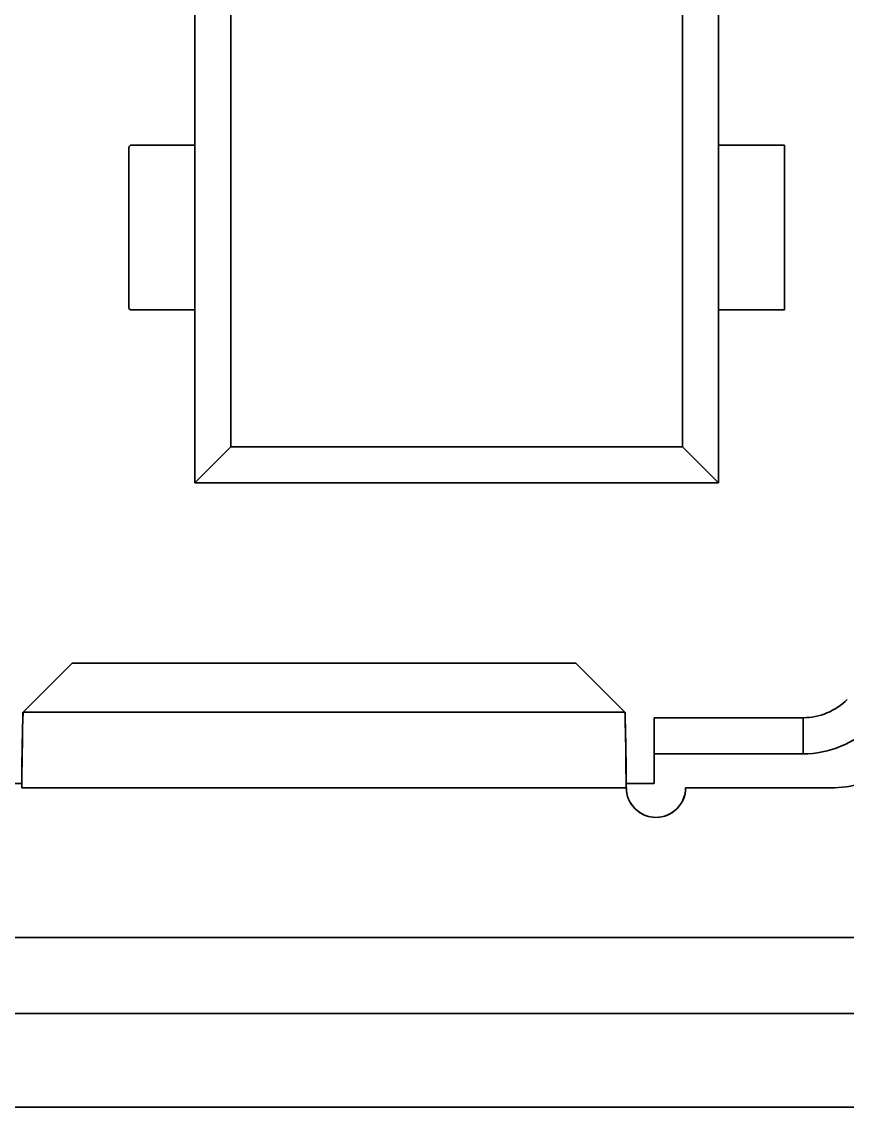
# Model space of a CAD drawing. Extents: x 157 to 1229, y 75 to 1118.
# Drawn here: x 690.48 to 695.49, y 346.66 to 353.25 of the extents above; entities that cross this region are included whole.
import ezdxf

# ---------------------------------------------------------------- set-up
doc = ezdxf.new("R2010")
doc.units = 0

msp = doc.modelspace()

# ---------------------------------------------------------------- linework, layer by layer
at = {"color": 7, "lineweight": 35, "ltscale": 0.139999}
for p, q in [((691.5271, 350.4467), (691.5271, 356.0466)), ((691.5271, 350.4467), (691.5271, 356.0466)), ((694.7071, 356.0466), (694.7071, 350.4467)), ((694.7071, 356.0466), (694.7071, 350.4467))]:
    msp.add_line(p, q, dxfattribs=at)
at = {"color": 7, "lineweight": 35, "ltscale": 0.129031}
for p, q in [((691.7465, 355.8272), (691.7465, 350.666)), ((691.7465, 355.8272), (691.7465, 350.666)), ((694.4877, 350.666), (694.4877, 355.8272)), ((694.4877, 350.666), (694.4877, 355.8272))]:
    msp.add_line(p, q, dxfattribs=at)
at = {"color": 7, "lineweight": 35, "ltscale": 0.0325}
msp.add_line((691.5271, 353.8966), (691.5271, 352.5966), dxfattribs=at)
at = {"color": 7, "lineweight": 35, "ltscale": 0.002499}
for p, q in [((691.5271, 352.4966), (691.5271, 352.5966)), ((691.5271, 352.5966), (691.5271, 352.4966))]:
    msp.add_line(p, q, dxfattribs=at)
at = {"color": 7, "lineweight": 35, "ltscale": 0.03}
msp.add_line((691.5271, 351.3966), (691.5271, 352.5966), dxfattribs=at)
at = {"color": 7, "lineweight": 35, "ltscale": 0.000354439}
msp.add_line((691.1371, 352.4966), (691.1271, 352.4866), dxfattribs=at)
at = {"color": 7, "lineweight": 35, "ltscale": 0.0245}
msp.add_line((691.1271, 351.5066), (691.1271, 352.4866), dxfattribs=at)
at = {"color": 7, "lineweight": 35, "ltscale": 0.000345807}
msp.add_line((691.1371, 352.4966), (691.1273, 352.4868), dxfattribs=at)
at = {"color": 7, "lineweight": 35, "ltscale": 0.009752}
for p, q in [((691.5272, 352.4966), (691.1371, 352.4966)), ((691.1371, 351.4966), (691.5272, 351.4966))]:
    msp.add_line(p, q, dxfattribs=at)
at = {"color": 7, "lineweight": 35, "ltscale": 0.004854}
for p, q in [((691.1371, 352.4966), (691.3312, 352.4966)), ((691.1371, 351.4966), (691.3312, 351.4966))]:
    msp.add_line(p, q, dxfattribs=at)
at = {"color": 7, "lineweight": 35, "ltscale": 0.004898}
for p, q in [((691.3312, 352.4966), (691.5272, 352.4966)), ((691.3312, 351.4966), (691.5272, 351.4966))]:
    msp.add_line(p, q, dxfattribs=at)
at = {"color": 7, "lineweight": 35, "ltscale": 0.003314}
for p, q in [((694.8396, 352.4966), (694.707, 352.4966)), ((694.8396, 351.4966), (694.707, 351.4966))]:
    msp.add_line(p, q, dxfattribs=at)
at = {"color": 7, "lineweight": 35, "ltscale": 0.009938}
msp.add_line((695.1071, 352.4966), (694.7095, 352.4966), dxfattribs=at)
at = {"color": 7, "lineweight": 35, "ltscale": 0.005307}
for p, q in [((695.0519, 352.4966), (694.8396, 352.4966)), ((695.0519, 351.4966), (694.8396, 351.4966))]:
    msp.add_line(p, q, dxfattribs=at)
at = {"color": 7, "lineweight": 35, "ltscale": 0.001381}
for p, q in [((695.1071, 352.4966), (695.0519, 352.4966)), ((695.1071, 351.4966), (695.0519, 351.4966))]:
    msp.add_line(p, q, dxfattribs=at)
at = {"color": 7, "lineweight": 35, "ltscale": 0.025}
msp.add_line((695.1071, 351.4966), (695.1071, 352.4966), dxfattribs=at)
at = {"color": 7, "lineweight": 35, "ltscale": 0.000353899}
msp.add_line((691.1271, 351.5067), (691.1371, 351.4966), dxfattribs=at)
at = {"color": 7, "lineweight": 35, "ltscale": 0.000345267}
msp.add_line((691.1273, 351.5064), (691.1371, 351.4966), dxfattribs=at)
at = {"color": 7, "lineweight": 35, "ltscale": 0.002615}
msp.add_line((691.2417, 351.4966), (691.1371, 351.4966), dxfattribs=at)
at = {"color": 7, "lineweight": 35, "ltscale": 0.007135}
for p, q in [((691.2417, 351.4966), (691.5271, 351.4966)), ((694.9925, 351.4966), (694.7071, 351.4966))]:
    msp.add_line(p, q, dxfattribs=at)
at = {"color": 7, "lineweight": 35, "ltscale": 0.002502}
for p, q in [((691.4271, 351.4966), (691.5272, 351.4966)), ((694.707, 351.4966), (694.8071, 351.4966))]:
    msp.add_line(p, q, dxfattribs=at)
at = {"color": 7, "lineweight": 35, "ltscale": 8.8501e-05}
msp.add_line((691.5236, 351.4966), (691.5271, 351.4966), dxfattribs=at)
at = {"color": 7, "lineweight": 35, "ltscale": 0.0025}
for p, q in [((691.5271, 351.3966), (691.5271, 351.4966)), ((691.5271, 351.4966), (691.5271, 351.3966))]:
    msp.add_line(p, q, dxfattribs=at)
at = {"color": 7, "lineweight": 35, "ltscale": 0.009979}
msp.add_line((694.7071, 351.4966), (695.1063, 351.4966), dxfattribs=at)
at = {"color": 7, "lineweight": 35, "ltscale": 8.69751e-05}
msp.add_line((694.7106, 351.4966), (694.7071, 351.4966), dxfattribs=at)
at = {"color": 7, "lineweight": 35, "ltscale": 0.02375}
msp.add_line((691.5271, 351.3966), (691.5271, 350.4467), dxfattribs=at)
at = {"color": 7, "lineweight": 35, "ltscale": 0.007756}
for p, q in [((691.5271, 350.4467), (691.7465, 350.666)), ((691.7465, 350.666), (691.5271, 350.4467))]:
    msp.add_line(p, q, dxfattribs=at)
at = {"color": 7, "lineweight": 35, "ltscale": 0.06853}
msp.add_line((691.7465, 350.666), (694.4877, 350.666), dxfattribs=at)
msp.add_line((691.7465, 350.666), (694.4877, 350.666), dxfattribs=at)
at = {"color": 7, "lineweight": 35, "ltscale": 0.007757}
for p, q in [((694.7071, 350.4467), (694.4877, 350.666)), ((694.4877, 350.666), (694.7071, 350.4467))]:
    msp.add_line(p, q, dxfattribs=at)
at = {"color": 7, "lineweight": 35, "ltscale": 0.0795}
for p, q in [((691.5271, 350.4467), (694.7071, 350.4467)), ((694.7071, 350.4467), (691.5271, 350.4467)), ((694.7071, 350.4467), (691.5271, 350.4467))]:
    msp.add_line(p, q, dxfattribs=at)
at = {"color": 7, "lineweight": 35, "ltscale": 0.010523}
for p, q in [((690.7833, 349.3519), (690.4851, 349.0549)), ((690.4851, 349.0549), (690.7833, 349.3519))]:
    msp.add_line(p, q, dxfattribs=at)
at = {"color": 7, "lineweight": 35, "ltscale": 0.076439}
for p, q in [((690.7833, 349.3519), (693.8409, 349.3519)), ((693.8409, 349.3519), (690.7833, 349.3519))]:
    msp.add_line(p, q, dxfattribs=at)
at = {"color": 7, "lineweight": 35, "ltscale": 0.010522}
for p, q in [((694.139, 349.0549), (693.8409, 349.3519)), ((693.8409, 349.3519), (694.139, 349.0549))]:
    msp.add_line(p, q, dxfattribs=at)
at = {"color": 7, "lineweight": 35, "ltscale": 0.001116}
msp.add_line((690.4831, 349.0092), (690.4821, 348.9645), dxfattribs=at)
at = {"color": 7, "lineweight": 35, "ltscale": 0.001144}
msp.add_line((690.4851, 349.0549), (690.4831, 349.0092), dxfattribs=at)
at = {"color": 7, "lineweight": 35, "ltscale": 0.091348}
for p, q in [((690.4851, 349.0549), (694.139, 349.0549)), ((694.139, 349.0549), (690.4851, 349.0549))]:
    msp.add_line(p, q, dxfattribs=at)
at = {"color": 7, "lineweight": 35, "ltscale": 0.000380828}
msp.add_line((694.1401, 349.0397), (694.139, 349.0549), dxfattribs=at)
at = {"color": 7, "lineweight": 35, "ltscale": 0.00076333}
msp.add_line((694.1411, 349.0092), (694.1401, 349.0397), dxfattribs=at)
at = {"color": 7, "lineweight": 35, "ltscale": 0.002544}
msp.add_line((694.1431, 348.9074), (694.1411, 349.0092), dxfattribs=at)
at = {"color": 7, "lineweight": 35, "ltscale": 0.022565}
for p, q in [((695.2197, 349.0216), (694.3171, 349.0216)), ((695.2197, 349.0216), (694.3171, 349.0216)), ((695.2197, 348.8022), (694.3171, 348.8022)), ((694.3171, 348.8022), (695.2197, 348.8022))]:
    msp.add_line(p, q, dxfattribs=at)
at = {"color": 7, "lineweight": 35, "ltscale": 0.005485}
for p, q in [((694.3171, 349.0216), (694.3171, 348.8022)), ((694.3171, 349.0216), (694.3171, 348.8022)), ((695.2197, 348.8022), (695.2197, 349.0216)), ((695.2197, 348.8022), (695.2197, 349.0216))]:
    msp.add_line(p, q, dxfattribs=at)
at = {"color": 7, "lineweight": 35, "ltscale": 0.01}
msp.add_line((694.3171, 349.0216), (694.3171, 348.6216), dxfattribs=at)
at = {"color": 7, "lineweight": 35, "ltscale": 0.001428}
msp.add_line((690.4821, 348.9645), (690.4811, 348.9074), dxfattribs=at)
at = {"color": 7, "lineweight": 35, "ltscale": 0.003601}
msp.add_line((690.4811, 348.9074), (690.4791, 348.7634), dxfattribs=at)
at = {"color": 7, "lineweight": 35, "ltscale": 0.001695}
msp.add_line((694.1441, 348.8396), (694.1431, 348.9074), dxfattribs=at)
at = {"color": 7, "lineweight": 35, "ltscale": 0.001906}
msp.add_line((694.1451, 348.7634), (694.1441, 348.8396), dxfattribs=at)
at = {"color": 7, "lineweight": 35, "ltscale": 0.002049}
msp.add_line((690.4791, 348.7634), (690.4781, 348.6814), dxfattribs=at)
at = {"color": 7, "lineweight": 35, "ltscale": 0.004169}
msp.add_line((694.1471, 348.5966), (694.1451, 348.7634), dxfattribs=at)
at = {"color": 7, "lineweight": 35, "ltscale": 0.004515}
msp.add_line((694.3171, 348.8022), (694.3171, 348.6216), dxfattribs=at)
msp.add_line((694.3171, 348.8022), (694.3171, 348.6216), dxfattribs=at)
at = {"color": 7, "lineweight": 35, "ltscale": 0.00212}
msp.add_line((690.4781, 348.6814), (690.4771, 348.5966), dxfattribs=at)
at = {"color": 7, "lineweight": 35, "ltscale": 0.004007}
msp.add_line((690.4774, 348.6216), (690.3171, 348.6216), dxfattribs=at)
msp.add_line((690.4774, 348.6216), (690.3171, 348.6216), dxfattribs=at)
at = {"color": 7, "lineweight": 35, "ltscale": 0.004285}
msp.add_line((694.3171, 348.6216), (694.1457, 348.6216), dxfattribs=at)
msp.add_line((694.3171, 348.6216), (694.1457, 348.6216), dxfattribs=at)
at = {"color": 7, "lineweight": 35, "ltscale": 0.09175}
for p, q in [((694.1471, 348.5966), (690.4771, 348.5966)), ((690.4771, 348.5966), (694.1471, 348.5966))]:
    msp.add_line(p, q, dxfattribs=at)
at = {"color": 7, "lineweight": 35, "ltscale": 0.022572}
msp.add_line((695.41, 348.5966), (694.5071, 348.5966), dxfattribs=at)
msp.add_line((695.41, 348.5966), (694.5071, 348.5966), dxfattribs=at)
at = {"color": 7, "lineweight": 35, "ltscale": 0.24375}
for p, q in [((698.0271, 347.6866), (688.2771, 347.6866)), ((688.2771, 347.6866), (698.0271, 347.6866))]:
    msp.add_line(p, q, dxfattribs=at)
at = {"color": 7, "lineweight": 35, "ltscale": 0.179001}
for p, q in [((687.8671, 347.2266), (695.0271, 347.2266)), ((695.0271, 347.2266), (687.8671, 347.2266))]:
    msp.add_line(p, q, dxfattribs=at)
at = {"color": 7, "lineweight": 35, "ltscale": 0.2515}
msp.add_line((687.8671, 347.2266), (697.9271, 347.2266), dxfattribs=at)
at = {"color": 7, "lineweight": 35, "ltscale": 0.241249}
for p, q in [((688.2771, 347.2266), (697.9271, 347.2266)), ((697.9271, 347.2266), (688.2771, 347.2266))]:
    msp.add_line(p, q, dxfattribs=at)
at = {"color": 7, "lineweight": 35, "ltscale": 0.0375}
for p, q in [((690.3671, 347.2266), (691.8671, 347.2266)), ((691.8671, 347.2266), (690.3671, 347.2266))]:
    msp.add_line(p, q, dxfattribs=at)
at = {"color": 7, "lineweight": 35, "ltscale": 0.072499}
for p, q in [((695.0271, 347.2266), (697.9271, 347.2266)), ((697.9271, 347.2266), (695.0271, 347.2266))]:
    msp.add_line(p, q, dxfattribs=at)
at = {"color": 7, "lineweight": 35, "ltscale": 0.072501}
for p, q in [((698.0271, 347.2266), (695.1271, 347.2266)), ((695.1271, 347.2266), (698.0271, 347.2266)), ((698.0271, 347.2266), (695.1271, 347.2266))]:
    msp.add_line(p, q, dxfattribs=at)
at = {"color": 7, "lineweight": 35, "ltscale": 0.2795}
msp.add_line((687.7871, 346.6566), (698.9671, 346.6566), dxfattribs=at)
at = {"color": 7, "lineweight": 35}
for centre, radius, start, end in [((695.2197, 349.4016), 0.38, 270, 315), ((695.2197, 349.4016), 0.38, 270, 315), ((707.3167, 348.5684), 16.8391, 178.34427, 179.90375), ((677.3074, 348.5684), 16.8391, 0.09624, 1.65573), ((695.2197, 349.4016), 0.5994, 270, 315), ((695.223, 349.3968), 0.5936, 292.38934, 315.11066), ((695.2208, 349.3959), 0.5936, 269.88934, 292.61066), ((695.41, 349.0966), 0.5, 270, 315), ((695.4109, 349.0918), 0.4952, 269.88934, 292.61066), ((695.4109, 349.0918), 0.4952, 269.88934, 292.61066), ((694.3271, 348.5966), 0.18, 180.00001, 270), ((694.3221, 348.5952), 0.1749, 179.54276, 225.83901), ((694.3271, 348.5966), 0.18, 270, 0), ((694.3321, 348.5952), 0.1749, 314.161, 0.45724), ((694.3321, 348.5952), 0.1749, 314.161, 0.45724), ((694.3257, 348.5916), 0.1749, 224.16101, 270.45724), ((694.3257, 348.5916), 0.1749, 224.16101, 270.45724), ((694.3285, 348.5916), 0.1749, 269.54276, 315.839), ((694.3285, 348.5916), 0.1749, 269.54276, 315.839)]:
    msp.add_arc(centre, radius, start, end, dxfattribs=at)

doc.saveas('drawing.dxf')
